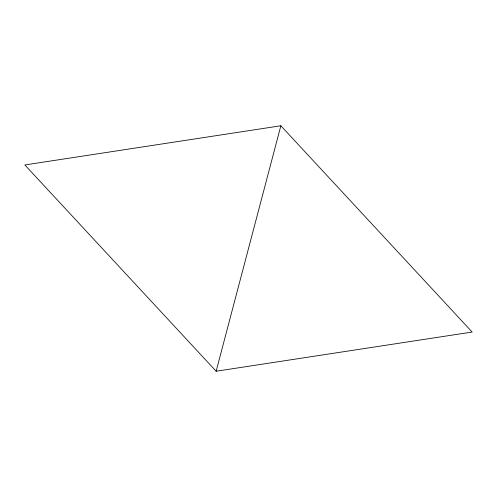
<?xml version="1.0" encoding="UTF-8"?>
<svg xmlns="http://www.w3.org/2000/svg" width="497" height="497" viewBox="0 0 497 497"><rect width="100%" height="100%" fill="white"/><g stroke="black" fill="none" stroke-linecap="round" stroke-linejoin="round"><path stroke-width="0.75" d="M216.145 371.234L280.855 125.766L24.85 164.954L216.145 371.234L472.15 332.046L280.855 125.766"/></g></svg>
